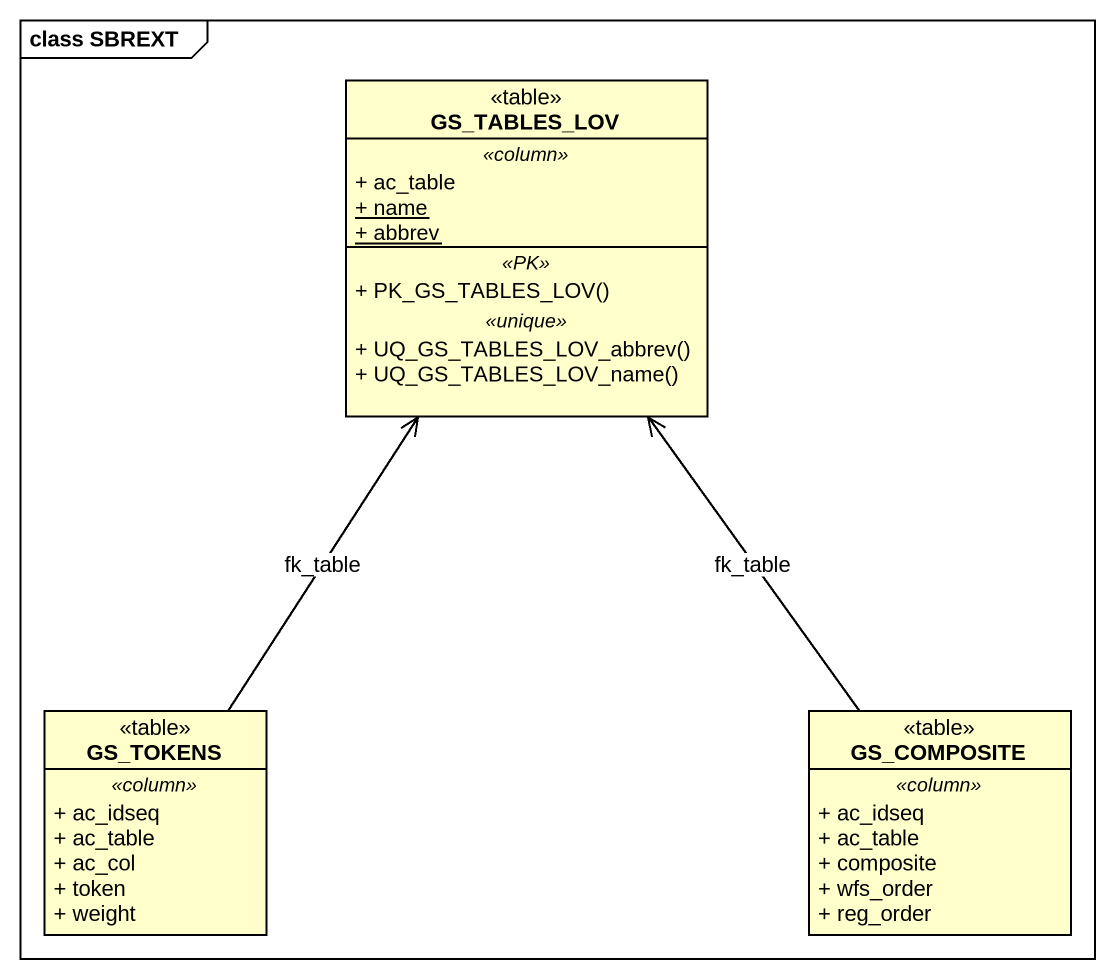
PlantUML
@startuml
mainframe class SBREXT
hide circle
hide empty members
skinparam classAttributeIconSize 0
class GS_TABLES_LOV <<table>> {
  .. <<column>> ..
  + ac_table
  {static} + name
  {static} + abbrev
  .. <<PK>> ..
  + PK_GS_TABLES_LOV()
  .. <<unique>> ..
  + UQ_GS_TABLES_LOV_abbrev()
  + UQ_GS_TABLES_LOV_name()
}
class GS_TOKENS <<table>> {
  .. <<column>> ..
  + ac_idseq
  + ac_table
  + ac_col
  + token
  + weight
}
class GS_COMPOSITE <<table>> {
  .. <<column>> ..
  + ac_idseq
  + ac_table
  + composite
  + wfs_order
  + reg_order
}
GS_TABLES_LOV <-- GS_TOKENS : fk_table
GS_TABLES_LOV <-- GS_COMPOSITE : fk_table
@enduml
